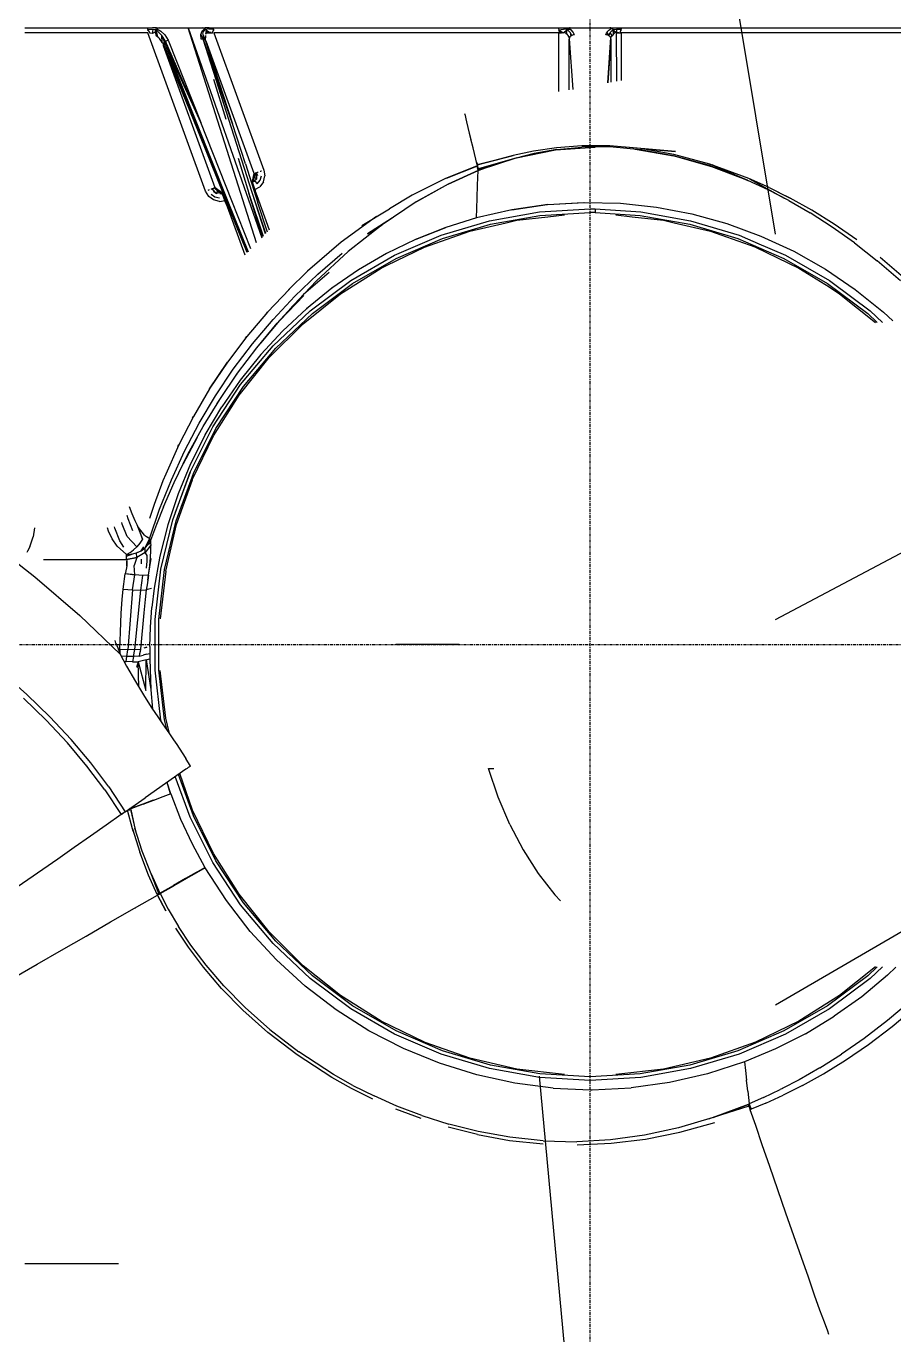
# Model space of a CAD drawing. Header units: millimetres. Extents: x -57554 to 16546, y 2142 to 98430.
# Drawn here: x 8016 to 8861, y 34676 to 35949 of the extents above; entities that cross this region are included whole.
import ezdxf

# ---------------------------------------------------------------- set-up
doc = ezdxf.new("R2010")
doc.units = ezdxf.units.MM
doc.linetypes.add('DXK_LINE_DOT3', pattern=[5.9187, 2.979, -0.9799, 0.9799, -0.9799])
doc.layers.add('S-Z2-A_TEXTUAL_ANNOTATION', color=7, linetype='Continuous')

msp = doc.modelspace()

# ---------------------------------------------------------------- linework, layer by layer
at = {"color": 1, "linetype": 'DXK_LINE_DOT3'}
for p, q in [((8565.2, 28847.3), (8565.2, 41847.3)), ((-6934.8, 35347.3), (15065.2, 35347.3))]:
    msp.add_line(p, q, dxfattribs=at)
at = {"color": 2, "linetype": 'Continuous'}
for p, q in [((8015.2, 35947.5), (8134.8, 35947.5)), ((8134.8, 35947.5), (8139.2, 35947.5)), ((8134.8, 35946.4), (8134.8, 35946.8)), ((8134.8, 35946.4), (8134.8, 35946.8)), ((8137.2, 35942.2), (8134.8, 35946)), ((8134.8, 35946), (8134.8, 35945.5)), ((8134.8, 35946), (8139.9, 35945.9)), ((8134.8, 35945), (8134.8, 35945.5)), ((8143.2, 35947.4), (8139.2, 35947.5)), ((8139.5, 35941.8), (8139.9, 35945.9)), ((8139.9, 35945.9), (8143.6, 35946.5)), ((8142.6, 35945.1), (8139.9, 35945.9)), ((8143.6, 35946.5), (8142.6, 35945.1)), ((8143, 35945.6), (8142.6, 35945.1)), ((8144.5, 35938.7), (8143, 35945.6)), ((8143, 35940.1), (8143, 35945.6)), ((8148.3, 35940), (8143, 35945.6)), ((8143.2, 35947.4), (8146.6, 35947.3)), ((8144.3, 35946.9), (8143.6, 35946.5)), ((8143.6, 35946.5), (8147.6, 35944.1)), ((8145.4, 35947.2), (8144.3, 35946.9)), ((8146.6, 35947.3), (8145.4, 35947.2)), ((8146.6, 35947.3), (8187.6, 35947.3)), ((8240.5, 35738.2), (8173.9, 35947.3)), ((8173.9, 35947.3), (8245.6, 35743.2)), ((8187.6, 35947.3), (8190.5, 35947.4)), ((8188.6, 35947.2), (8187.6, 35947.3)), ((8190.2, 35946.7), (8187.6, 35944.2)), ((8189.5, 35947), (8188.6, 35947.2)), ((8191, 35945.8), (8188.9, 35944)), ((8190.2, 35946.7), (8189.5, 35947)), ((8190.7, 35946.2), (8190.2, 35946.7)), ((8190.2, 35946.7), (8190.4, 35946.5)), ((8191, 35945.8), (8190.4, 35946.5)), ((8194.4, 35947.5), (8190.5, 35947.4)), ((8190.7, 35946.2), (8191, 35945.8)), ((8194, 35946.4), (8191, 35945.8)), ((8191.8, 35944.7), (8191, 35945.8)), ((8194, 35946.4), (8199.1, 35946)), ((8194.4, 35947.5), (8199.1, 35947.5)), ((8197.8, 35942.7), (8199.1, 35946)), ((8199.1, 35947.5), (8534.8, 35947.5)), ((8199.1, 35945.5), (8199.1, 35946)), ((8199.1, 35945), (8199.1, 35945.5)), ((8534.8, 35947.5), (8538.9, 35947.5)), ((8534.8, 35946), (8534.8, 35946.4)), ((8534.8, 35946), (8534.8, 35946.4)), ((8534.8, 35945.5), (8539.4, 35946)), ((8534.8, 35945.5), (8538.8, 35942.5)), ((8536, 35942.5), (8534.8, 35945.5)), ((8534.8, 35945.5), (8534.8, 35945)), ((8538.9, 35947.5), (8540.7, 35947.5)), ((8538.9, 35947.5), (8542.6, 35947.4)), ((8542.8, 35945.9), (8539.4, 35946)), ((8542.7, 35945.8), (8539.4, 35942.5)), ((8540.7, 35947.5), (8542.6, 35947.4)), ((8542.8, 35945.9), (8541.8, 35944.3)), ((8542.2, 35941.7), (8542.8, 35945.9)), ((8542.6, 35947.4), (8545.8, 35947.3)), ((8542.8, 35945.9), (8544, 35947)), ((8544, 35947), (8542.8, 35945.9)), ((8546.7, 35945.5), (8542.8, 35945.9)), ((8542.8, 35945.9), (8545.7, 35942.9)), ((8546.7, 35945.5), (8542.8, 35945.9)), ((8544.5, 35947.2), (8544, 35947)), ((8544.5, 35947.2), (8544, 35947)), ((8544, 35947), (8546.7, 35945.5)), ((8545.1, 35947.3), (8544.5, 35947.2)), ((8545.8, 35947.3), (8545.1, 35947.3)), ((8545.8, 35947.3), (8584.5, 35947.3)), ((8548.8, 35943.4), (8546.7, 35945.5)), ((8583.4, 35945.3), (8586.3, 35947)), ((8584.5, 35947.3), (8587.7, 35947.4)), ((8585.2, 35947.3), (8584.5, 35947.3)), ((8587.5, 35945.9), (8584.6, 35942.9)), ((8584.6, 35942.9), (8587.5, 35945.9)), ((8585.8, 35947.2), (8585.2, 35947.3)), ((8586.3, 35947), (8585.8, 35947.2)), ((8586.3, 35947), (8587.5, 35945.9)), ((8586.3, 35947), (8587.5, 35945.9)), ((8587.5, 35945.9), (8590.9, 35946)), ((8587.5, 35945.9), (8588.5, 35944.3)), ((8588, 35941.6), (8587.5, 35945.9)), ((8587.7, 35947.4), (8591.4, 35947.5)), ((8591.5, 35942.5), (8590.9, 35946)), ((8590.9, 35946), (8595.5, 35946)), ((8591.4, 35947.5), (8595.5, 35946.8)), ((8591.4, 35947.5), (8595.5, 35947.5)), ((8594.3, 35942.5), (8595.5, 35946)), ((8595.5, 35947.5), (8931.2, 35947.5)), ((8595.5, 35946), (8595.5, 35946.4)), ((8595.5, 35946.4), (8595.5, 35946)), ((8595.5, 35945.5), (8595.5, 35946)), ((8595.5, 35945), (8595.5, 35945.5)), ((8134.8, 35942.5), (8015.2, 35942.5)), ((8190.9, 35788.5), (8134.8, 35942.5)), ((8139.5, 35941.8), (8137.2, 35942.2)), ((8141.9, 35943.3), (8139.5, 35941.8)), ((8141.9, 35943.3), (8142.6, 35945.1)), ((8141.9, 35943.3), (8143, 35940.1)), ((8143, 35940.1), (8142.6, 35945.1)), ((8143, 35940.1), (8144.5, 35938.7)), ((8146, 35937), (8144.5, 35938.7)), ((8146.4, 35936.4), (8146, 35937)), ((8147.4, 35935), (8146, 35937)), ((8148.8, 35932.7), (8147.4, 35935)), ((8151.5, 35940.5), (8147.6, 35944.1)), ((8148.8, 35932.7), (8148.3, 35940)), ((8151.9, 35934.4), (8148.3, 35940)), ((8148.3, 35940), (8151, 35933.3)), ((8148.8, 35932.7), (8151, 35933.3)), ((8150.2, 35932.3), (8148.8, 35932.7)), ((8150.2, 35932.3), (8151.9, 35934.4)), ((8186.3, 35855.3), (8151, 35933.3)), ((8151, 35933.3), (8212.5, 35778.6)), ((8151.5, 35940.5), (8154.6, 35935.5)), ((8151.9, 35934.4), (8154.6, 35935.5)), ((8186.3, 35855.3), (8151.9, 35934.4)), ((8154.6, 35935.5), (8186.3, 35855.3)), ((8186.3, 35940.9), (8187.6, 35944.2)), ((8189.6, 35936.1), (8186.3, 35940.9)), ((8186.3, 35940.9), (8188.7, 35936.4)), ((8186.7, 35936.5), (8186.3, 35940.9)), ((8188.7, 35936.4), (8186.7, 35936.5)), ((8187.6, 35944.2), (8187.8, 35944.4)), ((8188.3, 35941.4), (8188.9, 35944)), ((8188.3, 35941.4), (8189.6, 35936.1)), ((8217.2, 35854.1), (8188.5, 35936.5)), ((8236.4, 35787.1), (8188.5, 35936.5)), ((8188.7, 35936.4), (8189.6, 35936.1)), ((8190.5, 35935.7), (8188.7, 35936.4)), ((8188.7, 35936.4), (8217.2, 35854.1)), ((8189.6, 35936.1), (8190.5, 35935.7)), ((8190.8, 35939.5), (8190.5, 35935.7)), ((8190.5, 35935.7), (8190.7, 35938.4)), ((8191.5, 35934.4), (8190.5, 35935.7)), ((8190.5, 35935.7), (8217.2, 35854.1)), ((8190.8, 35940), (8190.7, 35938.4)), ((8190.8, 35939.5), (8190.8, 35940)), ((8191.1, 35941.3), (8191.8, 35944.7)), ((8191.7, 35942.6), (8191.1, 35941.3)), ((8191.1, 35941.3), (8191.6, 35942.5)), ((8238.3, 35805.7), (8191.5, 35934.4)), ((8192.4, 35943.4), (8191.6, 35942.5)), ((8194.2, 35943.2), (8191.7, 35942.6)), ((8191.7, 35942.6), (8197.8, 35942.7)), ((8194.2, 35943.2), (8191.8, 35944.7)), ((8191.8, 35944.7), (8194.8, 35943.2)), ((8196.5, 35942.9), (8194.2, 35943.2)), ((8196.5, 35942.9), (8197.8, 35942.7)), ((8534.8, 35942.5), (8199.1, 35942.5)), ((8199.1, 35942.5), (8247.7, 35809.1)), ((8534.8, 35945), (8534.8, 35944.4)), ((8534.8, 35944.4), (8536, 35942.5)), ((8534.8, 35942.5), (8537.2, 35942.5)), ((8534.8, 35885.4), (8534.8, 35942.5)), ((8539.4, 35942.5), (8537.2, 35942.5)), ((8539.4, 35942.5), (8541.8, 35944.3)), ((8541.3, 35942.4), (8542.2, 35941.7)), ((8542.2, 35941.7), (8541.8, 35944.3)), ((8543, 35940.9), (8542.2, 35941.7)), ((8543.6, 35940), (8543, 35940.9)), ((8543.8, 35939.8), (8543.6, 35940)), ((8543.6, 35940), (8544.2, 35938.9)), ((8544.2, 35938.9), (8543.8, 35939.8)), ((8544.2, 35938.9), (8544.6, 35937.7)), ((8544.6, 35937.7), (8545.9, 35939)), ((8544.8, 35936.4), (8544.9, 35936.9)), ((8544.8, 35887), (8544.8, 35936.4)), ((8545, 35937.5), (8544.9, 35936.9)), ((8544.9, 35936.9), (8548.3, 35887.6)), ((8545.2, 35938), (8545, 35937.5)), ((8545.5, 35938.5), (8545.2, 35938)), ((8545.9, 35939), (8545.5, 35938.5)), ((8547.3, 35940.1), (8545.7, 35942.9)), ((8545.7, 35942.9), (8546.3, 35939.4)), ((8546.3, 35939.4), (8545.9, 35939)), ((8546.8, 35939.8), (8546.3, 35939.4)), ((8547.3, 35940.1), (8546.8, 35939.8)), ((8547.9, 35940.4), (8547.3, 35940.1)), ((8548.5, 35940.6), (8547.9, 35940.4)), ((8549.2, 35940.7), (8548.5, 35940.6)), ((8549.8, 35940.7), (8548.8, 35943.4)), ((8549.8, 35940.7), (8549.2, 35940.7)), ((8580.5, 35940.7), (8581.3, 35943.2)), ((8581.1, 35940.7), (8580.5, 35940.7)), ((8581.8, 35940.6), (8581.1, 35940.7)), ((8583.4, 35945.3), (8581.3, 35943.2)), ((8581.3, 35943.2), (8583.5, 35939.8)), ((8582.4, 35940.4), (8581.8, 35940.6)), ((8585.1, 35938), (8582.2, 35893.9)), ((8583, 35940.1), (8582.4, 35940.4)), ((8582.6, 35893.9), (8585.5, 35936.4)), ((8583.5, 35939.8), (8583, 35940.1)), ((8583.5, 35939.8), (8584.6, 35942.9)), ((8584, 35939.4), (8583.5, 35939.8)), ((8584.4, 35939), (8584, 35939.4)), ((8584.8, 35938.5), (8584.4, 35939)), ((8586.5, 35939.7), (8584.6, 35942.9)), ((8584.8, 35938.5), (8586.5, 35939.7)), ((8585.6, 35937.5), (8584.8, 35938.5)), ((8585.1, 35938), (8584.8, 35938.5)), ((8585.3, 35937.5), (8585.1, 35938)), ((8585.4, 35936.9), (8585.3, 35937.5)), ((8585.5, 35936.4), (8585.4, 35936.9)), ((8585.5, 35894.5), (8585.5, 35936.4)), ((8587.2, 35940.7), (8586.5, 35939.7)), ((8587.2, 35940.7), (8588.6, 35942)), ((8588, 35941.6), (8587.2, 35940.7)), ((8588.5, 35944.3), (8588, 35941.6)), ((8588, 35941.6), (8589, 35942.4)), ((8588.6, 35942), (8588, 35941.6)), ((8591.5, 35942.5), (8588.5, 35944.3)), ((8588.5, 35944.3), (8590.9, 35942.5)), ((8588.6, 35942), (8589, 35942.4)), ((8591.1, 35895.5), (8590.9, 35942.5)), ((8593.2, 35942.5), (8590.9, 35942.5)), ((8590.9, 35942.5), (8595.5, 35942.5)), ((8593.2, 35942.5), (8594.3, 35942.5)), ((8595.5, 35944.4), (8595.5, 35945)), ((8931.2, 35942.5), (8595.5, 35942.5)), ((8595.5, 35942.5), (8595.5, 35896.3)), ((8150, 35930.1), (8150.2, 35932.3)), ((8200.3, 35791.9), (8150, 35930.1)), ((8183.4, 35847.8), (8150, 35930.1)), ((8212.5, 35778.6), (8150.2, 35932.3)), ((8210.9, 35858.4), (8198.9, 35897.1)), ((8443.2, 35863.4), (8443.1, 35863.7)), ((8443.1, 35863.7), (8443.2, 35863.4)), ((8443.2, 35863.4), (8445, 35855.9)), ((8215, 35769.6), (8183.4, 35847.8)), ((8216.5, 35779.1), (8186.3, 35855.3)), ((8229.7, 35815.2), (8217.2, 35854.1)), ((8445, 35855.9), (8447.6, 35844.9)), ((8447.6, 35844.9), (8449.2, 35838.7)), ((8451.3, 35830.6), (8449.1, 35839.1)), ((8531.4, 35828.7), (8570.2, 35831.5)), ((8557.2, 35832.7), (8532.5, 35830.8)), ((8532.7, 35829), (8557.2, 35831.3)), ((8584.4, 35832.7), (8557.2, 35832.7)), ((8584.4, 35831.6), (8557.2, 35831.3)), ((8614.3, 35829.9), (8584.4, 35832.7)), ((8614.1, 35828.9), (8584.4, 35831.6)), ((8648.1, 35827.1), (8599.7, 35831.3)), ((8222.7, 35820.5), (8234.2, 35783.5)), ((8455.4, 35814.1), (8451.3, 35830.6)), ((8455.4, 35814.1), (8490.2, 35823.2)), ((8472.1, 35818.3), (8455.4, 35814.1)), ((8493.7, 35820.9), (8456.7, 35810.2)), ((8492.8, 35820.7), (8457.2, 35808.9)), ((8490.2, 35823.2), (8472.1, 35818.3)), ((8473.2, 35814.7), (8484.9, 35818.4)), ((8510.2, 35827.5), (8490.2, 35823.2)), ((8510.7, 35825.1), (8493.2, 35820.8)), ((8493.5, 35820.9), (8531.4, 35828.7)), ((8532.5, 35830.8), (8510.2, 35827.5)), ((8532.7, 35829), (8510.7, 35825.1)), ((8608.9, 35829.4), (8646.3, 35823)), ((8646.3, 35823), (8614.1, 35828.9)), ((8646.6, 35824.1), (8614.3, 35829.9)), ((8614.3, 35829.9), (8648.1, 35827.1)), ((8646.2, 35823), (8646.3, 35823)), ((8681.3, 35813.4), (8646.3, 35823)), ((8646.5, 35824.1), (8646.6, 35824.1)), ((8681.8, 35814.7), (8646.6, 35824.1)), ((8647, 35822.8), (8684.2, 35812.2)), ((8229.7, 35815.2), (8241.9, 35777.2)), ((8236.5, 35798.2), (8238.3, 35805.7)), ((8238.6, 35803.8), (8238.3, 35805.7)), ((8238.3, 35805.7), (8238.5, 35805.1)), ((8238.6, 35804.4), (8238.4, 35805.8)), ((8238.5, 35803.1), (8239.1, 35806)), ((8239.1, 35806), (8238.8, 35801.6)), ((8239.7, 35806.2), (8239.1, 35806)), ((8239.7, 35806.2), (8239.1, 35806)), ((8240.4, 35806.5), (8239.7, 35806.2)), ((8241.8, 35803.6), (8240.4, 35806.5)), ((8240.9, 35800.6), (8240.4, 35806.5)), ((8241.2, 35806.8), (8242.1, 35807.1)), ((8241.2, 35806.8), (8241.5, 35806.9)), ((8241.5, 35806.9), (8242.1, 35807.1)), ((8244.2, 35807.9), (8245.3, 35808.3)), ((8244.2, 35807.9), (8244.9, 35808.1)), ((8244.9, 35808.1), (8245.3, 35808.3)), ((8247.7, 35809.1), (8248.6, 35803.3)), ((8454.7, 35812.7), (8424.5, 35800.7)), ((8425.5, 35801.1), (8454.8, 35812.7)), ((8456.2, 35808.5), (8426.9, 35795.3)), ((8426.9, 35795.3), (8456.2, 35808.5)), ((8455.1, 35812.8), (8454.7, 35812.7)), ((8454.8, 35816.5), (8455.7, 35813)), ((8454.8, 35812.7), (8455.2, 35811.2)), ((8455.4, 35812.9), (8455.1, 35812.8)), ((8455.2, 35811.2), (8455.7, 35809.8)), ((8455.7, 35813), (8455.4, 35812.9)), ((8455.6, 35794.5), (8456.2, 35808.5)), ((8456.2, 35811.6), (8455.7, 35813)), ((8455.7, 35809.8), (8456.2, 35808.5)), ((8456.7, 35810.2), (8456.2, 35811.6)), ((8456.2, 35808.5), (8456.5, 35808.6)), ((8456.8, 35808.7), (8456.5, 35808.6)), ((8456.7, 35810.2), (8473.2, 35814.7)), ((8457.2, 35808.9), (8456.7, 35810.2)), ((8457.2, 35808.9), (8456.8, 35808.7)), ((8473.2, 35814.7), (8457.2, 35808.9)), ((8457.2, 35808.9), (8473.2, 35814.7)), ((8718.3, 35799.2), (8681.3, 35813.4)), ((8681.8, 35814.7), (8683.8, 35814)), ((8719.6, 35800.8), (8681.8, 35814.7)), ((8683.3, 35812.6), (8718.3, 35799.2)), ((8719.3, 35798.7), (8683.8, 35814)), ((8683.8, 35814), (8718.7, 35799)), ((8236.5, 35798.2), (8236.8, 35796.8)), ((8236.8, 35796.8), (8237.7, 35793.7)), ((8236.9, 35796.4), (8238.5, 35803.1)), ((8237.2, 35797.8), (8238.9, 35798.2)), ((8237.4, 35798.4), (8240.9, 35800.6)), ((8237.7, 35793.7), (8239.3, 35789.2)), ((8238.2, 35801.8), (8238.8, 35801.6)), ((8238.5, 35805.1), (8238.6, 35804.4)), ((8238.6, 35803.8), (8238.5, 35803.1)), ((8238.6, 35804.4), (8238.6, 35803.8)), ((8238.8, 35801.6), (8240.9, 35800.6)), ((8238.9, 35798.2), (8241.3, 35795.6)), ((8239, 35790), (8243.7, 35792.9)), ((8241.3, 35795.6), (8244.1, 35799.1)), ((8247.2, 35797.6), (8243.7, 35792.9)), ((8244.1, 35799.1), (8245.4, 35803.5)), ((8247.2, 35797.6), (8248.6, 35803.3)), ((8424.5, 35800.7), (8392.1, 35784.7)), ((8393.7, 35776.7), (8424.3, 35793.9)), ((8426.9, 35795.3), (8395.8, 35778.1)), ((8455.2, 35782.2), (8455.6, 35794.5)), ((8738.4, 35789.9), (8718.7, 35799)), ((8739.4, 35792), (8719.6, 35800.8)), ((8720.2, 35800.5), (8754, 35781.8)), ((8194, 35783.5), (8190.9, 35788.5)), ((8194.4, 35789.8), (8193.3, 35789.3)), ((8198.7, 35780), (8194, 35783.5)), ((8196.3, 35785.6), (8200.1, 35783.1)), ((8196.5, 35790.5), (8197.4, 35790.9)), ((8196.5, 35790.5), (8197.1, 35790.7)), ((8197.4, 35790.9), (8197.1, 35790.7)), ((8198.3, 35791.2), (8197.4, 35790.9)), ((8197.4, 35790.9), (8199, 35788.1)), ((8201.6, 35786.3), (8197.4, 35790.9)), ((8198.9, 35791.4), (8198.3, 35791.2)), ((8204.4, 35778.6), (8198.7, 35780)), ((8198.9, 35791.4), (8199.5, 35791.6)), ((8199.5, 35791.6), (8198.9, 35791.4)), ((8199, 35788.1), (8201.6, 35786.3)), ((8199.5, 35791.6), (8199.9, 35791.8)), ((8201.3, 35790.2), (8199.9, 35791.8)), ((8200.6, 35791.3), (8199.9, 35791.8)), ((8199.9, 35791.8), (8202.6, 35788.4)), ((8200.1, 35783.1), (8204.6, 35782.2)), ((8200.2, 35791.9), (8200.6, 35791.3)), ((8200.6, 35791.3), (8200.3, 35791.9)), ((8206.6, 35787.3), (8200.3, 35791.9)), ((8200.9, 35790.7), (8200.6, 35791.3)), ((8201.3, 35790.2), (8200.9, 35790.7)), ((8201.8, 35789.8), (8201.3, 35790.2)), ((8201.6, 35786.3), (8202.6, 35788.4)), ((8205.2, 35787.3), (8201.6, 35786.3)), ((8202.4, 35789.4), (8201.8, 35789.8)), ((8202.4, 35789.4), (8207.4, 35785.7)), ((8202.4, 35789.4), (8206.8, 35786.7)), ((8202.6, 35788.4), (8203.3, 35788.7)), ((8204.7, 35785.7), (8205.9, 35786.7)), ((8207.2, 35786.1), (8206.6, 35787.3)), ((8208.5, 35783.1), (8207.2, 35786.1)), ((8210.2, 35778.6), (8208.5, 35783.1)), ((8247.1, 35744.6), (8233.2, 35786.7)), ((8246.5, 35744.1), (8234.2, 35783.5)), ((8234.2, 35783.5), (8247, 35744.6)), ((8249.7, 35747.2), (8236.4, 35787.1)), ((8249.3, 35746.9), (8236.4, 35787.1)), ((8241.1, 35783.9), (8239.3, 35789.2)), ((8253.2, 35750.7), (8241.1, 35783.9)), ((8392.1, 35784.7), (8370, 35771.4)), ((8400.7, 35780.8), (8395.8, 35778.1)), ((8454.9, 35771.6), (8455.2, 35782.2)), ((8758.6, 35779.4), (8738.4, 35789.9)), ((8739.4, 35792), (8755.3, 35784)), ((8739.4, 35792), (8759.9, 35781.7)), ((8759.9, 35781.7), (8755.3, 35784)), ((8781, 35769.9), (8759.9, 35781.7)), ((8204.4, 35778.6), (8209.9, 35779.4)), ((8212.2, 35773.4), (8210.2, 35778.6)), ((8229.4, 35726.1), (8212.2, 35773.4)), ((8232.5, 35729.6), (8212.5, 35778.6)), ((8212.5, 35778.6), (8232.3, 35729.4)), ((8231.6, 35728.7), (8215, 35769.6)), ((8234.9, 35732.4), (8216.5, 35779.1)), ((8251.1, 35748.6), (8241.9, 35777.2)), ((8343.1, 35755.2), (8370.1, 35771.5)), ((8395.8, 35778.1), (8362.8, 35755.9)), ((8454.7, 35762.7), (8454.9, 35771.6)), ((8489.1, 35770.5), (8454.7, 35762.7)), ((8467.4, 35759.8), (8515.9, 35768.4)), ((8524, 35775.5), (8489.1, 35770.5)), ((8489.1, 35770.5), (8523.4, 35775.4)), ((8515.9, 35768.4), (8565.2, 35771.3)), ((8516.3, 35764.9), (8565.2, 35767.7)), ((8524, 35775.4), (8558.4, 35777.5)), ((8524, 35775.5), (8559.3, 35777.5)), ((8559.3, 35777.5), (8594.6, 35776.7)), ((8565.2, 35771.3), (8570, 35771.2)), ((8570, 35767.7), (8565.2, 35767.7)), ((8570, 35771.2), (8614.4, 35768.4)), ((8570, 35771.2), (8570, 35767.7)), ((8570, 35767.7), (8614, 35764.9)), ((8594.6, 35776.7), (8629.6, 35773)), ((8614.4, 35768.4), (8662.9, 35759.8)), ((8629.6, 35773), (8664.2, 35766.4)), ((8758.6, 35779.4), (8779.4, 35767.3)), ((8800.7, 35753.6), (8779.4, 35767.3)), ((8802.7, 35756.4), (8781, 35769.9)), ((8357.4, 35763.8), (8322.8, 35738.8)), ((8362.8, 35755.9), (8329.8, 35729.8)), ((8372.9, 35762.7), (8348.7, 35746.9)), ((8348.7, 35746.9), (8362.8, 35755.9)), ((8420.1, 35745.7), (8467.4, 35759.8)), ((8421.4, 35742.4), (8468.2, 35756.4)), ((8454.7, 35762.7), (8424.6, 35753.2)), ((8448.2, 35749.6), (8483.5, 35757.8)), ((8468.2, 35756.4), (8516.3, 35764.9)), ((8483.5, 35757.8), (8493.7, 35760.2)), ((8493.7, 35760.2), (8524.1, 35763.7)), ((8524.1, 35763.7), (8540.2, 35765.5)), ((8590.2, 35765.5), (8606.2, 35763.7)), ((8606.2, 35763.7), (8636.6, 35760.2)), ((8614, 35764.9), (8662.1, 35756.4)), ((8636.6, 35760.2), (8646.8, 35757.8)), ((8646.8, 35757.8), (8682.2, 35749.6)), ((8662.1, 35756.4), (8708.9, 35742.4)), ((8662.9, 35759.8), (8710.2, 35745.7)), ((8664.2, 35766.4), (8698.2, 35757)), ((8698.2, 35757), (8731.4, 35744.8)), ((8824.8, 35741.1), (8802.7, 35756.4)), ((8374.9, 35726.2), (8420.1, 35745.7)), ((8376.5, 35723), (8421.4, 35742.4)), ((8424.6, 35753.2), (8395.3, 35741.6)), ((8395.8, 35741.8), (8395.3, 35741.6)), ((8395.8, 35741.8), (8424.6, 35753.2)), ((8404.1, 35734.1), (8448.2, 35749.6)), ((8424.8, 35753.3), (8424.6, 35753.2)), ((8682.2, 35749.6), (8686.7, 35748)), ((8686.7, 35748), (8725.5, 35734.4)), ((8708.9, 35742.4), (8753.8, 35723)), ((8710.2, 35745.7), (8731.6, 35736.4)), ((8731.4, 35744.8), (8763.4, 35730)), ((8822.4, 35738.1), (8800.7, 35753.6)), ((8322.8, 35738.8), (8290, 35710.7)), ((8329.8, 35729.8), (8298.8, 35701.3)), ((8395.3, 35741.6), (8367, 35727.8)), ((8367.8, 35716.5), (8404.1, 35734.1)), ((8725.5, 35734.4), (8726.2, 35734.1)), ((8726.2, 35734.1), (8768.3, 35713.7)), ((8727.1, 35738.4), (8755.4, 35726.2)), ((8763.4, 35730), (8794.1, 35712.7)), ((8822.4, 35738.1), (8844.6, 35720.7)), ((8300.3, 35707.9), (8324, 35728.1)), ((8332.2, 35701.5), (8374.9, 35726.2)), ((8334.1, 35698.6), (8376.5, 35723)), ((8367, 35727.8), (8339.8, 35712)), ((8362, 35713.7), (8367.8, 35716.5)), ((8367.6, 35728.1), (8367, 35727.8)), ((8753.8, 35723), (8796.2, 35698.6)), ((8755.4, 35726.2), (8798.1, 35701.5)), ((8867.1, 35701.3), (8844.6, 35720.7)), ((8870.2, 35704.5), (8847.3, 35723.9)), ((8290, 35710.7), (8271.7, 35692.6)), ((8277.8, 35686.4), (8300.3, 35707.9)), ((8286.4, 35688.3), (8311.3, 35709.7)), ((8339.8, 35712), (8313.8, 35694)), ((8322.4, 35688.8), (8362, 35713.7)), ((8340.5, 35712.4), (8339.8, 35712)), ((8768.3, 35713.7), (8797.7, 35695.3)), ((8794.1, 35712.7), (8823.2, 35692.9)), ((8251.1, 35670.7), (8272.5, 35693.3)), ((8298.8, 35701.3), (8281.3, 35682.9)), ((8313.8, 35694), (8289.2, 35674.2)), ((8292.6, 35672.1), (8332.2, 35701.5)), ((8294.9, 35669.4), (8334.1, 35698.6)), ((8314.6, 35694.6), (8313.8, 35694)), ((8332.2, 35701.5), (8333.7, 35702.4)), ((8796.2, 35698.6), (8835.4, 35669.4)), ((8797.7, 35695.3), (8807.9, 35688.8)), ((8798.1, 35701.5), (8804.5, 35696.8)), ((8800.6, 35699.7), (8837.7, 35672.1)), ((8823.2, 35692.9), (8850.7, 35670.8)), ((8256.6, 35663.7), (8277.8, 35686.4)), ((8260.5, 35660), (8281.3, 35682.9)), ((8286.5, 35687), (8263.1, 35662.8)), ((8265.4, 35665.4), (8286.5, 35687)), ((8274.7, 35675.6), (8286.5, 35687)), ((8285.9, 35659.6), (8322.4, 35688.8)), ((8807.9, 35688.8), (8843, 35660.8)), ((8251.1, 35670.7), (8231, 35647)), ((8250.2, 35669.6), (8251.1, 35670.7)), ((8256.8, 35638.2), (8292.6, 35672.1)), ((8259.3, 35635.8), (8294.9, 35669.4)), ((8289.2, 35674.2), (8266.1, 35652.7)), ((8289.9, 35674.9), (8289.2, 35674.2)), ((8844.5, 35660.8), (8835.4, 35669.4)), ((8837.7, 35672.1), (8837.9, 35671.9)), ((8849.6, 35660.8), (8837.7, 35672.1)), ((8850.7, 35670.8), (8859.6, 35662.3)), ((8236.5, 35639.9), (8256.6, 35663.7)), ((8240.8, 35636.2), (8260.5, 35660)), ((8266.1, 35652.7), (8244.6, 35629.5)), ((8244.7, 35640.8), (8263.1, 35662.8)), ((8252.8, 35626.6), (8285.9, 35659.6)), ((8263.1, 35662.8), (8255.5, 35653.9)), ((8266.7, 35653.3), (8266.1, 35652.7)), ((8231, 35647), (8212.2, 35622.2)), ((8217.9, 35615.2), (8236.5, 35639.9)), ((8229.9, 35645.6), (8231, 35647)), ((8222.2, 35611.5), (8240.8, 35636.2)), ((8244.6, 35629.5), (8224.8, 35604.8)), ((8225.1, 35600.5), (8256.8, 35638.2)), ((8227.9, 35598.4), (8259.3, 35635.8)), ((8240.8, 35636.2), (8241.4, 35636.9)), ((8245, 35630), (8244.6, 35629.5)), ((8194.9, 35596.3), (8212.2, 35622.2)), ((8212.2, 35622.2), (8195.1, 35596.7)), ((8200.6, 35589.4), (8217.9, 35615.2)), ((8223.6, 35590), (8252.8, 35626.6)), ((8204.8, 35585.9), (8222.2, 35611.5)), ((8224.8, 35604.8), (8206.8, 35578.8)), ((8221.2, 35609.9), (8222.2, 35611.5)), ((8225, 35605.1), (8224.8, 35604.8)), ((8194.9, 35596.3), (8179.1, 35569.4)), ((8184.8, 35562.9), (8200.6, 35589.4)), ((8193.8, 35594.4), (8195.1, 35596.7)), ((8195.1, 35596.7), (8194.9, 35596.3)), ((8198, 35559.3), (8225.1, 35600.5)), ((8198.7, 35550.5), (8223.6, 35590)), ((8201.1, 35557.5), (8227.9, 35598.4)), ((8188.7, 35559.5), (8204.8, 35585.9)), ((8190.6, 35551.5), (8206.8, 35578.8)), ((8202.4, 35582), (8204.8, 35585.9)), ((8179.1, 35569.4), (8164.9, 35541.7)), ((8178.1, 35567.6), (8179.1, 35569.4)), ((8170.5, 35535.6), (8184.8, 35562.9)), ((8173.8, 35532.5), (8188.7, 35559.5)), ((8175.9, 35515.2), (8198, 35559.3)), ((8190.6, 35551.5), (8176.4, 35523.2)), ((8179.1, 35513.8), (8201.1, 35557.5)), ((8164.9, 35541.7), (8152.2, 35513.1)), ((8164.1, 35540), (8164.9, 35541.7)), ((8169.4, 35523.4), (8183, 35549.3)), ((8178.4, 35508.4), (8198.7, 35550.5)), ((8157.7, 35507.6), (8170.5, 35535.6)), ((8160.3, 35505), (8173.8, 35532.5)), ((8175.5, 35535.6), (8169.4, 35523.4)), ((8152.2, 35513.1), (8149.5, 35506.6)), ((8159, 35468.9), (8175.9, 35515.2)), ((8175.9, 35515.2), (8161.2, 35474.9)), ((8162.4, 35467.9), (8179.1, 35513.8)), ((8176.4, 35523.2), (8164.3, 35494)), ((8149.5, 35506.6), (8141, 35483.8)), ((8146.3, 35479), (8157.7, 35507.6)), ((8149.9, 35481.3), (8160.3, 35505)), ((8162.8, 35464.3), (8178.1, 35507.6)), ((8178.1, 35507.6), (8178.4, 35508.4)), ((8164.3, 35494), (8154.3, 35464)), ((8164.3, 35494), (8164, 35493.3)), ((8119.6, 35474.6), (8117.1, 35481.3)), ((8122.4, 35467.8), (8119.6, 35474.6)), ((8141, 35483.8), (8136.4, 35469.9)), ((8136.4, 35450.1), (8146.3, 35479)), ((8149.9, 35481.3), (8143.1, 35464.2)), ((8102.8, 35460.6), (8102.4, 35462)), ((8109.9, 35464.4), (8109.4, 35466.2)), ((8114.6, 35452.4), (8109.9, 35464.4)), ((8115.6, 35469.7), (8114.6, 35473.1)), ((8120.3, 35458), (8115.6, 35469.7)), ((8125.7, 35461.2), (8122.4, 35467.8)), ((8124.1, 35464.3), (8129.6, 35449.8)), ((8143.1, 35464.2), (8137.5, 35448.5)), ((8154.3, 35464), (8146.4, 35433.5)), ((8147.6, 35420.9), (8159, 35468.9)), ((8151.1, 35420.3), (8162.4, 35467.9)), ((8152.3, 35418.7), (8162.8, 35464.3)), ((8020, 35442.6), (8023.3, 35452.2)), ((8024.4, 35460.9), (8023.3, 35452.2)), ((8096.6, 35457.7), (8095.5, 35460.9)), ((8100.1, 35450.4), (8096.6, 35457.7)), ((8105.1, 35443.1), (8100.1, 35450.4)), ((8107.6, 35448.2), (8102.8, 35460.6)), ((8124.2, 35442.5), (8114.6, 35452.4)), ((8131.5, 35453.9), (8125.7, 35461.2)), ((8129.6, 35449.8), (8125.7, 35461.2)), ((8129.6, 35449.8), (8127.1, 35446)), ((8131.5, 35453.9), (8134.4, 35451.9)), ((8131.5, 35453.9), (8134.4, 35451.9)), ((8132.1, 35441.4), (8136.4, 35450.1)), ((8132.2, 35441.4), (8136.4, 35450.1)), ((8136.4, 35450.1), (8134.4, 35451.9)), ((8136.4, 35450), (8136.4, 35450.1)), ((8137.5, 35448.5), (8136.4, 35450.1)), ((8017.8, 35438.1), (8017.1, 35436.8)), ((8020, 35442.6), (8017.8, 35438.1)), ((8114, 35434.9), (8105.1, 35443.1)), ((8111.3, 35442.1), (8107.6, 35448.2)), ((8114, 35434.9), (8117.5, 35436.9)), ((8117.5, 35436.9), (8121, 35439.4)), ((8119, 35435.4), (8123.9, 35436.6)), ((8120.6, 35439.1), (8121, 35439.4)), ((8124.2, 35442.5), (8121, 35439.4)), ((8123.1, 35436.4), (8123.9, 35436.6)), ((8123.9, 35436.6), (8128.3, 35438.7)), ((8123.9, 35436.6), (8125.1, 35437.2)), ((8124, 35432.1), (8123.9, 35436.6)), ((8132.3, 35437), (8124, 35432.1)), ((8127.1, 35446), (8124.2, 35442.5)), ((8128.3, 35438.7), (8130.8, 35442.5)), ((8128.3, 35438.7), (8132.2, 35441.4)), ((8132.2, 35441.4), (8135.2, 35444.8)), ((8132.3, 35437), (8132.2, 35441.4)), ((8137.6, 35444.1), (8132.3, 35437)), ((8134.3, 35434.2), (8132.3, 35437)), ((8135.2, 35444.8), (8137.5, 35448.5)), ((8135.2, 35444.8), (8137.5, 35448.5)), ((8137.5, 35445.6), (8135.2, 35444.8)), ((8137.4, 35432.2), (8137.7, 35438.8)), ((8137.5, 35448.5), (8137.5, 35447)), ((8137.5, 35447), (8137.5, 35445.6)), ((8137.5, 35445.6), (8137.6, 35444.1)), ((8137.6, 35442.6), (8137.6, 35444.1)), ((8137.7, 35438.8), (8137.6, 35444.1)), ((8000.6, 35432.5), (8025, 35413.3)), ((8033.2, 35430.2), (8114.2, 35430.2)), ((8114, 35433.3), (8121.3, 35436)), ((8114, 35434.9), (8119, 35435.4)), ((8119, 35435.4), (8114, 35433.3)), ((8114, 35433.3), (8114, 35434.9)), ((8114.1, 35431.7), (8114, 35433.3)), ((8114.3, 35424.4), (8114, 35422)), ((8114.2, 35430.2), (8114.1, 35431.7)), ((8114.2, 35430.2), (8124, 35432.1)), ((8121.3, 35431.6), (8114.2, 35430.2)), ((8114.2, 35430.2), (8114.3, 35428.5)), ((8114.3, 35424.1), (8114.3, 35428.5)), ((8114.3, 35428.5), (8114.4, 35426.6)), ((8114.4, 35426.6), (8114.3, 35424.4)), ((8124, 35432.1), (8121.3, 35431.6)), ((8124, 35432.1), (8121.6, 35424.4)), ((8122, 35415.1), (8121.6, 35424.4)), ((8128.6, 35425.9), (8128.7, 35430.5)), ((8133.5, 35421.8), (8134.2, 35428.5)), ((8134.2, 35428.5), (8134.3, 35434.2)), ((8135.4, 35414.8), (8138, 35431.2)), ((8135.4, 35414.8), (8136.7, 35424.1)), ((8136.7, 35424.1), (8137.4, 35432.2)), ((8136.7, 35424.1), (8138, 35431.2)), ((8146.4, 35433.5), (8140.9, 35402.3)), ((8146.4, 35433.5), (8146.4, 35433)), ((8025, 35413.3), (8068.7, 35375.7)), ((8111.3, 35406.3), (8112, 35411.3)), ((8112, 35411.3), (8112.7, 35416.2)), ((8113.5, 35419.2), (8112.7, 35416.2)), ((8119.9, 35415.3), (8112.7, 35416.2)), ((8119.6, 35415.4), (8112.7, 35416.2)), ((8114, 35422), (8113.5, 35419.2)), ((8122, 35415.1), (8119.6, 35415.4)), ((8122, 35415.1), (8119.9, 35415.3)), ((8120, 35400.5), (8122, 35415.1)), ((8130, 35414.6), (8122, 35415.1)), ((8127.9, 35400.3), (8130, 35414.6)), ((8135.4, 35414.8), (8130, 35414.6)), ((8134.7, 35410.1), (8135.4, 35414.8)), ((8135.4, 35414.8), (8134.7, 35410.1)), ((8135.4, 35414.8), (8136.6, 35423.2)), ((8141.9, 35371.9), (8147.6, 35420.9)), ((8145.4, 35371.7), (8151.1, 35420.3)), ((8152.3, 35418.7), (8146.9, 35372.3)), ((8109.8, 35391.2), (8110.8, 35401.3)), ((8110.8, 35401.3), (8111.3, 35406.3)), ((8110.8, 35401.3), (8120, 35400.5)), ((8120, 35400.5), (8115.3, 35342.4)), ((8120, 35400.5), (8127.9, 35400.3)), ((8122.1, 35342.5), (8127.9, 35400.3)), ((8127.9, 35400.3), (8133.3, 35400.7)), ((8133.3, 35400.7), (8132.2, 35391.1)), ((8134, 35405.4), (8133.3, 35400.7)), ((8135.8, 35401.3), (8133.3, 35400.7)), ((8134.7, 35410.1), (8134, 35405.4)), ((8138.3, 35401.9), (8135.8, 35401.3)), ((8140.9, 35402.3), (8138.7, 35383.3)), ((8108.9, 35377.8), (8109.8, 35391.2)), ((8132.2, 35391.1), (8130.9, 35378.3)), ((8068.7, 35375.7), (8108, 35338)), ((8108.2, 35359.5), (8108.9, 35377.8)), ((8130.9, 35378.3), (8127.6, 35342.8)), ((8137.5, 35364.3), (8138.7, 35383.3)), ((8136.9, 35345.4), (8137.5, 35364.3)), ((8141.9, 35322.6), (8141.9, 35371.9)), ((8145.4, 35322.8), (8145.4, 35371.7)), ((8103.8, 35348.8), (8103, 35351.2)), ((8103.8, 35348.8), (8105.5, 35344.2)), ((8107.7, 35342.7), (8108.2, 35359.5)), ((8437.8, 35347.3), (8376, 35347.3)), ((8105.5, 35344.2), (8108, 35338)), ((8107.6, 35340.5), (8107.5, 35339.1)), ((8107.7, 35342.7), (8107.6, 35340.5)), ((8115.3, 35342.4), (8107.7, 35342.7)), ((8108, 35338), (8114, 35326.3)), ((8114.5, 35335.9), (8108.9, 35336.2)), ((8113.7, 35330.8), (8114.5, 35335.9)), ((8114.5, 35335.9), (8115.3, 35342.4)), ((8121, 35335.8), (8114.5, 35335.9)), ((8122.1, 35342.5), (8115.3, 35342.4)), ((8121, 35335.8), (8120, 35330.6)), ((8121, 35335.8), (8122.1, 35342.5)), ((8126.4, 35336), (8121, 35335.8)), ((8122.1, 35342.5), (8127.6, 35342.8)), ((8126.8, 35338.3), (8126.4, 35336)), ((8126.4, 35336), (8130.1, 35337.1)), ((8127.2, 35340.5), (8126.8, 35338.3)), ((8127.6, 35342.8), (8127.2, 35340.5)), ((8133.6, 35338), (8130.1, 35337.1)), ((8133.9, 35344.7), (8130.8, 35343.8)), ((8133, 35344.4), (8133.9, 35344.7)), ((8133.6, 35338), (8136.9, 35338.8)), ((8136.9, 35345.4), (8136.9, 35343.2)), ((8136.9, 35343.2), (8136.9, 35341)), ((8136.9, 35341), (8136.9, 35338.8)), ((8136.9, 35338.8), (8136.9, 35337)), ((8136.9, 35337), (8136.9, 35335.3)), ((8136.9, 35335.3), (8136.9, 35333.5)), ((8111.6, 35331), (8113.7, 35330.8)), ((8120, 35330.6), (8113.7, 35330.8)), ((8114, 35326.3), (8122.7, 35311.3)), ((8120, 35330.6), (8125.3, 35330.6)), ((8125.3, 35330.6), (8123.9, 35325)), ((8129.4, 35331.7), (8125.3, 35330.6)), ((8125.3, 35330.6), (8133, 35302.7)), ((8125.9, 35306.1), (8125.3, 35330.6)), ((8133.3, 35332.6), (8129.4, 35331.7)), ((8133, 35302.7), (8133.3, 35332.6)), ((8133.3, 35332.6), (8136.9, 35333.5)), ((8133.3, 35332.6), (8137.8, 35303.7)), ((8136.9, 35333.5), (8137.8, 35303.4)), ((8147.6, 35273.7), (8141.9, 35322.6)), ((8151.1, 35274.3), (8145.4, 35322.8)), ((8152.3, 35275.9), (8146.9, 35322.3)), ((8017.2, 35298.8), (7993.4, 35320)), ((8122.7, 35311.3), (8131.7, 35296.7)), ((8039.5, 35277.2), (8017.2, 35298.8)), ((8131.7, 35296.7), (8138.8, 35285.6)), ((8137.8, 35303.4), (8139.5, 35284.6)), ((8036, 35273.8), (8013.9, 35295.2)), ((8138.8, 35285.6), (8144.5, 35277.1)), ((8056.6, 35251.8), (8036, 35273.8)), ((8039.8, 35276.8), (8039.5, 35277.2)), ((8060.2, 35255), (8039.5, 35277.2)), ((8144.5, 35277.1), (8149.1, 35270.3)), ((8148.1, 35271.9), (8147.6, 35273.7)), ((8153.6, 35263.9), (8151.1, 35274.3)), ((8155.8, 35260.7), (8152.3, 35275.9)), ((8149.1, 35270.3), (8155.8, 35260.6)), ((8155.8, 35260.6), (8159.9, 35254.7)), ((8075.6, 35229.2), (8056.6, 35251.8)), ((8079.3, 35232.3), (8060.2, 35255)), ((8159.9, 35254.7), (8163, 35250.1)), ((8163, 35250.1), (8168.1, 35242.1)), ((8168.1, 35242.1), (8171.7, 35236.4)), ((8176.2, 35229.1), (8171.7, 35236.4)), ((8075.7, 35229.2), (8075.6, 35229.2)), ((8093, 35206), (8075.6, 35229.2)), ((8079.7, 35231.8), (8079.3, 35232.3)), ((8096.8, 35208.8), (8079.3, 35232.3)), ((8171.8, 35226), (8152.1, 35212.3)), ((8179.1, 35180.8), (8164.5, 35220.9)), ((8178.4, 35186.2), (8165.8, 35221.9)), ((8173, 35226.9), (8171.8, 35226)), ((8174.1, 35227.7), (8173, 35226.9)), ((8175.4, 35228.5), (8174.1, 35227.7)), ((8175.6, 35228.7), (8175.4, 35228.5)), ((8175.9, 35228.9), (8175.6, 35228.7)), ((8175.9, 35228.9), (8176.2, 35229.1)), ((8466.3, 35226.7), (8471.4, 35226.7)), ((8475.6, 35198.8), (8466.3, 35226.7)), ((8096.8, 35208.8), (8112.6, 35184.6)), ((8152.1, 35212.3), (8132.3, 35198.4)), ((8153.4, 35213.2), (8154.3, 35210.5)), ((8157, 35202.2), (8153.5, 35213.2)), ((8154.3, 35210.5), (8155.6, 35206.4)), ((8175.9, 35179.4), (8161.5, 35218.9)), ((8093, 35206), (8108.7, 35181.9)), ((8112.6, 35184.6), (8132.3, 35198.4)), ((8141.1, 35196.1), (8129.8, 35191.9)), ((8140.1, 35196.1), (8129.8, 35192.2)), ((8140.2, 35195.7), (8140.1, 35196.1)), ((8149.3, 35199.1), (8140.2, 35195.7)), ((8149.3, 35199.1), (8149.2, 35199.5)), ((8149.3, 35199.1), (8149.2, 35199.5)), ((8157.1, 35202), (8149.3, 35199.1)), ((8155.6, 35206.4), (8157, 35202.4)), ((8157, 35202.4), (8157, 35202.2)), ((8157, 35202.1), (8157, 35202.2)), ((8157, 35202.2), (8157, 35202.1)), ((8157, 35202.1), (8157.1, 35202)), ((8157.1, 35202), (8166.6, 35177.5)), ((8486.9, 35172.3), (8475.6, 35198.8)), ((8108.7, 35181.9), (8094.2, 35171.7)), ((8112.6, 35184.6), (8108.7, 35181.9)), ((8108.7, 35181.9), (8110, 35182.8)), ((8111.3, 35183.7), (8110, 35182.8)), ((8112.6, 35184.6), (8111.3, 35183.7)), ((8115, 35186.3), (8116.1, 35186.5)), ((8119.8, 35168), (8115, 35186.3)), ((8119.8, 35168), (8115, 35186.3)), ((8116.1, 35186.5), (8117.2, 35186.7)), ((8118.1, 35187.9), (8117, 35187.7)), ((8117.2, 35186.7), (8118.3, 35186.9)), ((8118.1, 35187.9), (8118, 35188.4)), ((8118, 35188.4), (8118.1, 35187.9)), ((8129.8, 35192.2), (8118.1, 35187.9)), ((8130.1, 35192), (8118.2, 35187.5)), ((8123, 35166.3), (8118.3, 35186.9)), ((8118.3, 35186.9), (8122.3, 35168.6)), ((8198.7, 35144.1), (8178.4, 35186.2)), ((8094.2, 35171.7), (8079, 35161.1)), ((8166.6, 35177.5), (8177.8, 35153.6)), ((8198, 35135.3), (8175.9, 35179.4)), ((8201.1, 35137.1), (8179.1, 35180.8)), ((8486.9, 35172.3), (8499.9, 35147.5)), ((8079, 35161.1), (8063.2, 35150)), ((8120.5, 35165.6), (8119.8, 35168)), ((8119.8, 35168), (8126.9, 35145.5)), ((8129.3, 35146.4), (8122.3, 35168.6)), ((8063.2, 35150), (8047.1, 35138.7)), ((8126.9, 35145.5), (8127.1, 35144.9)), ((8135.4, 35123.1), (8126.9, 35145.5)), ((8138, 35124.2), (8129.3, 35146.4)), ((8177.8, 35153.6), (8190.4, 35130.5)), ((8223.6, 35104.5), (8198.7, 35144.1)), ((8499.9, 35147.5), (8514.6, 35124.6)), ((8047.1, 35138.7), (8032.6, 35128.6)), ((8225.1, 35094.1), (8198, 35135.3)), ((8227.9, 35096.2), (8201.1, 35137.1)), ((8018, 35118.4), (8003.6, 35108.3)), ((8032.6, 35128.6), (8018, 35118.4)), ((8143.8, 35104.3), (8135.4, 35123.1)), ((8145.6, 35105.1), (8138, 35124.2)), ((8138, 35124.2), (8146.5, 35105.6)), ((8171.6, 35119.8), (8159.7, 35113.1)), ((8172.4, 35119.7), (8160.1, 35112.7)), ((8181.8, 35125.6), (8171.6, 35119.8)), ((8171.9, 35119.4), (8171.6, 35119.8)), ((8182.1, 35125.2), (8171.9, 35119.4)), ((8181.8, 35125.6), (8190.4, 35130.5)), ((8190.6, 35130), (8182.1, 35125.2)), ((8190.4, 35130.5), (8190.5, 35130.3)), ((8190.5, 35130.3), (8190.6, 35130.2)), ((8190.6, 35130.2), (8190.6, 35130)), ((8211.2, 35098.2), (8190.6, 35130)), ((8514.6, 35124.6), (8530.8, 35103.8)), ((8145.6, 35105.1), (8144.7, 35104.7)), ((8146.5, 35105.6), (8145.6, 35105.1)), ((8145.9, 35104.6), (8146.7, 35105.1)), ((8146.5, 35105.6), (8159.9, 35113.1)), ((8146.6, 35105.3), (8146.5, 35105.6)), ((8146.6, 35105.3), (8146.7, 35105.1)), ((8146.7, 35105.1), (8160.1, 35112.7)), ((8146.7, 35105.1), (8154.7, 35089.9)), ((8121.8, 35090.8), (8144.2, 35103.6)), ((8144.7, 35104.7), (8143.8, 35104.3)), ((8143.8, 35104.3), (8144, 35104.1)), ((8144, 35104.1), (8144.1, 35103.8)), ((8144.1, 35103.8), (8144.2, 35103.6)), ((8144.2, 35103.6), (8145, 35104.1)), ((8152.2, 35088.3), (8144.2, 35103.6)), ((8144.2, 35103.6), (8152.2, 35088.3)), ((8145, 35104.1), (8145.9, 35104.6)), ((8234.3, 35068.2), (8211.2, 35098.2)), ((8252.8, 35068), (8223.6, 35104.5)), ((8256.8, 35056.4), (8225.1, 35094.1)), ((8259.3, 35058.8), (8227.9, 35096.2)), ((8530.8, 35103.8), (8536.4, 35097.9)), ((8098.6, 35077.5), (8121.8, 35090.8)), ((8121.8, 35090.8), (8122.7, 35091.3)), ((8154.7, 35089.9), (8164.5, 35073.2)), ((8074.8, 35063.8), (8098.6, 35077.5)), ((8174.3, 35053), (8162.1, 35071.4)), ((8176.7, 35055), (8164.5, 35073.2)), ((8259.9, 35040.5), (8234.3, 35068.2)), ((8285.9, 35034.9), (8252.8, 35068)), ((8050.8, 35050), (8074.8, 35063.8)), ((8191.4, 35035.5), (8176.7, 35055)), ((8292.6, 35022.5), (8256.8, 35056.4)), ((8294.9, 35025.2), (8259.3, 35058.8)), ((8027.1, 35036.4), (8050.8, 35050)), ((8189.1, 35033.4), (8174.3, 35053)), ((8004.1, 35023.1), (8027.1, 35036.4)), ((8206.6, 35012.8), (8189.1, 35033.4)), ((8208.9, 35015.2), (8191.4, 35035.5)), ((8259.9, 35040.5), (8288, 35014.9)), ((8322.4, 35005.8), (8285.9, 35034.9)), ((8843, 35033.8), (8807.9, 35005.8)), ((8844.5, 35033.8), (8835.4, 35025.2)), ((8849.6, 35033.8), (8837.7, 35022.5)), ((8862.5, 35033.5), (8854.5, 35025.7)), ((8292.6, 35022.5), (8292.4, 35022.7)), ((8332.2, 34993.1), (8292.6, 35022.5)), ((8334.1, 34996), (8294.9, 35025.2)), ((8835.4, 35025.2), (8796.2, 34996)), ((8837.7, 35022.5), (8798.1, 34993.1)), ((8854.5, 35025.7), (8829.4, 35004.7)), ((8227.3, 34991.6), (8206.6, 35012.8)), ((8229.4, 34994.2), (8208.9, 35015.2)), ((8318.1, 34992), (8288, 35014.9)), ((8362, 34980.9), (8322.4, 35005.8)), ((8807.9, 35005.8), (8768.3, 34980.9)), ((8829.4, 35004.7), (8802.7, 34985.7)), ((8251.5, 34970), (8227.3, 34991.6)), ((8253.5, 34972.8), (8229.4, 34994.2)), ((8350, 34971.7), (8318.1, 34992)), ((8374.9, 34968.4), (8332.2, 34993.1)), ((8376.5, 34971.6), (8334.1, 34996)), ((8796.2, 34996), (8753.8, 34971.6)), ((8798.1, 34993.1), (8755.4, 34968.4)), ((8798.1, 34993.1), (8796.6, 34992.2)), ((8878.5, 35001.8), (8854.5, 34981.5)), ((8859.1, 34975.7), (8883.4, 34996.3)), ((8404.1, 34960.5), (8362, 34980.9)), ((8768.3, 34980.9), (8726.2, 34960.5)), ((8774.8, 34968.7), (8802.7, 34985.7)), ((8854.5, 34981.5), (8831.7, 34964.1)), ((8280, 34948.1), (8251.5, 34970)), ((8253.5, 34972.8), (8281.8, 34951)), ((8383.6, 34954.4), (8350, 34971.7)), ((8420.1, 34948.9), (8374.9, 34968.4)), ((8421.4, 34952.2), (8376.5, 34971.6)), ((8753.8, 34971.6), (8708.9, 34952.2)), ((8755.4, 34968.4), (8710.2, 34948.9)), ((8774.8, 34968.7), (8745.6, 34953.9)), ((8836, 34958.2), (8859.1, 34975.7)), ((8418.7, 34940), (8383.6, 34954.4)), ((8404.8, 34960.2), (8404.1, 34960.5)), ((8448.2, 34945), (8404.8, 34960.2)), ((8726.2, 34960.5), (8682.2, 34945)), ((8745.6, 34953.9), (8715.4, 34941.3)), ((8831.7, 34964.1), (8809.8, 34948.8)), ((8813.7, 34942.9), (8836, 34958.2)), ((8313.8, 34926.1), (8280, 34948.1)), ((8315.3, 34929.2), (8281.8, 34951)), ((8454.9, 34928.7), (8418.7, 34940)), ((8467.4, 34934.8), (8420.1, 34948.9)), ((8468.2, 34938.2), (8421.4, 34952.2)), ((8493.7, 34934.4), (8448.2, 34945)), ((8682.2, 34945), (8636.6, 34934.4)), ((8708.9, 34952.2), (8662.1, 34938.2)), ((8710.2, 34948.9), (8662.9, 34934.8)), ((8715.4, 34941.3), (8679.3, 34929.7)), ((8715.4, 34941.3), (8716.3, 34933.1)), ((8788.7, 34935.5), (8809.8, 34948.8)), ((8792.2, 34929.6), (8813.7, 34942.9)), ((8334.3, 34918.5), (8315.3, 34929.2)), ((8491.8, 34920.6), (8454.9, 34928.7)), ((8515.9, 34926.2), (8467.4, 34934.8)), ((8516.3, 34929.7), (8468.2, 34938.2)), ((8540.2, 34929), (8493.7, 34934.4)), ((8565.2, 34926.9), (8516.3, 34929.7)), ((8614, 34929.7), (8565.2, 34926.9)), ((8636.6, 34934.4), (8590.2, 34929)), ((8662.1, 34938.2), (8614, 34929.7)), ((8662.9, 34934.8), (8614.4, 34926.2)), ((8679.3, 34929.7), (8642.4, 34921.2)), ((8716.3, 34933.1), (8717.3, 34923.6)), ((8788.7, 34935.5), (8768.6, 34924)), ((8771.8, 34918.3), (8792.2, 34929.6)), ((8333, 34915.5), (8313.8, 34926.1)), ((8353.7, 34905.1), (8333, 34915.5)), ((8334.3, 34918.5), (8354.9, 34908.2)), ((8529.3, 34915.8), (8491.8, 34920.6)), ((8565.2, 34923.3), (8515.9, 34926.2)), ((8529.3, 34915.8), (8565.2, 34914.3)), ((8614.4, 34926.2), (8565.2, 34923.3)), ((8565.2, 34914.3), (8567.2, 34914.3)), ((8567.2, 34914.3), (8605, 34916.1)), ((8642.4, 34921.2), (8605, 34916.1)), ((8717.3, 34923.6), (8717.3, 34923.9)), ((8718.5, 34912.7), (8717.3, 34923.6)), ((8733.7, 34906.6), (8750.2, 34914.4)), ((8752.3, 34915.5), (8750.2, 34914.4)), ((8768.6, 34924), (8752.1, 34915.4)), ((8771.8, 34918.3), (8754.9, 34909.8)), ((8377.2, 34898.4), (8354.9, 34908.2)), ((8718.5, 34912.7), (8719.8, 34900.4)), ((8733.7, 34906.6), (8719.8, 34900.4)), ((8736.2, 34901.2), (8752.9, 34908.8)), ((8760.2, 34912.4), (8752.9, 34908.8)), ((8400.6, 34886.1), (8376.2, 34895.3)), ((8401.4, 34889.2), (8377.2, 34898.4)), ((8401.4, 34889.2), (8427.6, 34880.8)), ((8680.7, 34885.9), (8718.8, 34900)), ((8718.8, 34900), (8685, 34887.2)), ((8685, 34887.2), (8718.8, 34900)), ((8719.5, 34898.2), (8685, 34887.2)), ((8718.8, 34900), (8719.5, 34898.2)), ((8719.4, 34900.3), (8719.8, 34900.4)), ((8719.4, 34900.3), (8719.8, 34900.4)), ((8719.5, 34898.2), (8720.2, 34896.5)), ((8719.8, 34900.4), (8720.5, 34898.6)), ((8720.2, 34896.5), (8721, 34894.8)), ((8720.5, 34898.6), (8721.2, 34896.9)), ((8721, 34894.8), (8721.3, 34894.9)), ((8726.3, 34879.3), (8721, 34894.8)), ((8721.9, 34895.2), (8721.2, 34896.9)), ((8721.2, 34896.9), (8721.9, 34895.2)), ((8721.3, 34894.9), (8721.6, 34895.1)), ((8721.6, 34895.1), (8721.9, 34895.2)), ((8736.2, 34901.2), (8721.9, 34895.2)), ((8455.7, 34870.6), (8427, 34877.8)), ((8456.1, 34873.6), (8427.6, 34880.8)), ((8651.3, 34877.2), (8618.1, 34870)), ((8685, 34887.2), (8651.3, 34877.2)), ((8652.5, 34873), (8686.6, 34882.5)), ((8732.7, 34860.7), (8726.3, 34879.3)), ((8455.7, 34870.6), (8486.8, 34865)), ((8487, 34868), (8456.1, 34873.6)), ((8486.8, 34865), (8519.4, 34861.5)), ((8519.4, 34864.5), (8487, 34868)), ((8519.4, 34864.5), (8552.2, 34863.6)), ((8585.1, 34865.5), (8552.2, 34863.6)), ((8618.1, 34870), (8585.1, 34865.5)), ((8585.6, 34862.1), (8618.9, 34866.2)), ((8618.9, 34866.2), (8652.5, 34873)), ((8552.4, 34860.5), (8585.6, 34862.1)), ((8739.9, 34839.6), (8732.7, 34860.7)), ((8747.8, 34816.9), (8739.9, 34839.6)), ((8755.7, 34794.2), (8747.8, 34816.9)), ((8763.4, 34772.1), (8755.7, 34794.2)), ((8770.7, 34751.1), (8763.4, 34772.1)), ((8777.5, 34731.8), (8770.7, 34751.1)), ((8015.2, 34745.2), (8106.3, 34745.2)), ((8783.6, 34714.5), (8777.5, 34731.8)), ((8788.8, 34699.8), (8783.6, 34714.5)), ((8793.1, 34688), (8788.8, 34699.8)), ((8796.3, 34679.2), (8793.1, 34688)), ((8797.3, 34676.2), (8796.3, 34679.2))]:
    msp.add_line(p, q, dxfattribs=at)
at = {"layer": 'S-Z2-A_TEXTUAL_ANNOTATION'}
for p, q in [((8745.4, 35746.8), (8576, 36772.2)), ((8745.4, 35371.8), (9698.4, 35875.3)), ((8745.4, 34996.8), (9905, 35670.6)), ((8515.6, 34927.6), (8657.9, 33399.4))]:
    msp.add_line(p, q, dxfattribs=at)

doc.saveas('drawing.dxf')
